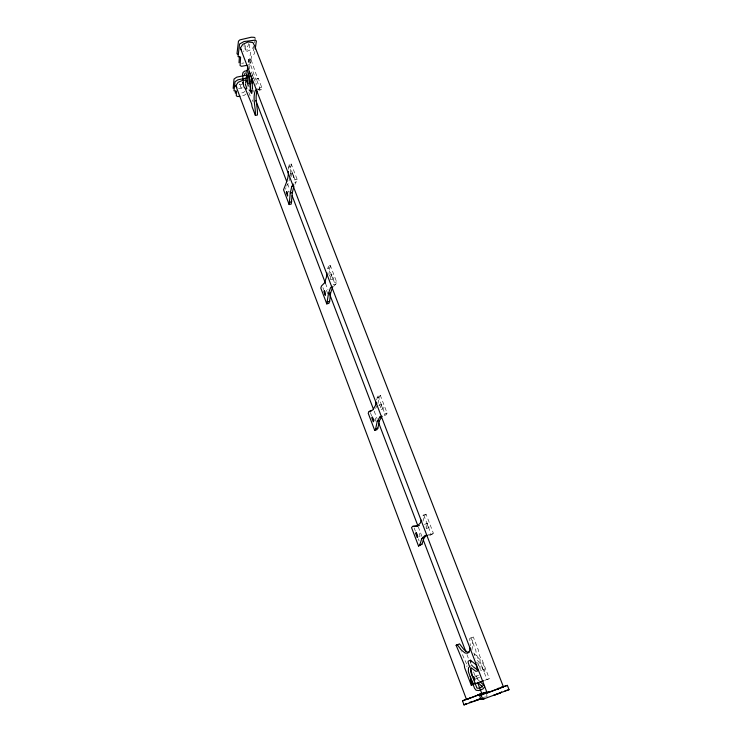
<?xml version="1.0" encoding="UTF-8"?>
<svg xmlns="http://www.w3.org/2000/svg" width="742" height="742" viewBox="0 0 742 742"><rect width="100%" height="100%" fill="white"/><g stroke="black" fill="none" stroke-linecap="round" stroke-linejoin="round"><path stroke-width="0.56" stroke-dasharray="3.71 2.78" d="M288.406 169.287L289.12 164.501L291.254 164.038L297.115 179.267L294.936 184.406M290.289 173.025L291.254 164.038M474.592 655.177L474.704 654.092L474.231 655.381M328.827 274.475L330.348 265.59L328.159 266.137L327.38 268.474L329.559 267.927M249.794 44.251L249.229 48.471L248.264 49.723L245.75 50.178L243.988 46.431L244.378 43.259M242.115 87.584L240.955 87.547L240.297 86.703L240.825 82.529M245.064 49.232L245.602 45.012M248.431 43.555L248.153 45.67L247.179 46.922L244.674 47.386L243.988 46.431M248.282 62.718L248.737 59.369L250.815 58.98L257.418 78.012L257.956 78.847L258.309 78.439L261.75 87.38L261.379 89.726L259.292 90.134L257.826 89.411M249.442 69.034L250.815 58.98M253.996 47.349L253.514 50.799L250.74 52.228L249.062 60.909L247.281 62.3M254.627 42.767L255.109 39.317M254.914 51.281L254.293 54.008L251.816 55.01L250.119 63.664L248.338 65.046M471.875 650.122L472.673 644.826L472.042 637.628L473.322 636.988L478.293 649.89L478.544 652.812L480.538 657.996L482.291 660.278L489.349 678.624L486.975 679.542L479.916 661.178L478.173 658.887L476.178 653.702L475.919 650.78L470.966 637.86L473.322 636.988M259.292 90.134L259.654 87.788L256.213 78.847L258.309 78.439M376.528 399.957L378.012 395.903L380.266 395.254L387.12 413.044L386.025 414.824L383.058 415.974M377.873 403.713L379.208 397.1L380.266 395.254M466.848 666.724L467.043 665.778M285.614 189.34L285.967 187.707M289.853 177.273L288.61 182.773L286.635 186.075M290.706 173.396L290.419 174.648L291.727 178.061L293.86 177.588L293.637 174.008L292.83 172.923L290.706 173.396L291.504 174.472L291.727 178.061M288.415 192.234L288.684 191.056L289.454 192.132M292.83 172.923L292.543 174.175L293.86 177.588M289.12 164.501L294.973 179.74L294.351 182.384L296.494 181.901M422.921 521.274L424.739 515.551L426.056 514.197L433.439 533.387L429.776 535.436L433.439 533.387M329.318 276.135L329.689 275.05L331.869 274.503L333.279 278.167L332.898 279.242L330.719 279.799L329.828 278.51M331.869 274.503L331.498 275.588L332.898 279.242M330.719 279.799L330.58 276.339L329.689 275.05M328.159 266.137L334.438 282.479L333.622 284.752L335.811 284.195L336.636 281.914L330.348 265.59M375.573 408.415L377.131 405.716M378.967 405.688L379.459 404.835L381.703 404.177L382.724 405.744L383.234 408.156L382.733 409.009L380.488 409.667L380.989 408.823L380.479 406.403L379.459 404.835M381.703 404.177L381.202 405.03L382.733 409.009M387.12 413.044L384.857 413.711L383.772 415.492L386.025 414.824M254.45 45.466L251.937 49.176L246.808 51.458L242.977 51.087M252.289 75.044L254.042 79.134M248.737 59.369L255.331 78.411L255.869 79.246L256.213 78.847M426.056 514.197L423.747 514.957L422.448 516.311L424.739 515.551M255.675 85.274L256.444 83.846L255.842 82.974M424.489 524.483L427.411 523.101L429.062 527.395L426.14 528.768L425.008 526.931M427.411 523.101L426.789 523.713L428.431 528.007M426.14 528.768L426.761 528.165L426.242 525.698L425.11 523.861M419.416 536.772L420.009 536.197L419.508 533.823L418.423 532.033M333.436 286.505L335.811 284.195M257.391 90.125L259.171 88.641L261.379 89.726M244.971 91.331L243.265 92.629L240.028 93.251M245.973 94.002L244.266 95.301L241.029 95.922M470.966 637.86L469.695 638.5L470.326 645.698M247.68 86.285L248.375 85.97M486.353 696.692L487.179 696.321L486.409 694.299M247.911 85.664L248.487 85.413M475.501 675.906L476.021 675.684L476.911 677.205L477.282 678.958L476.763 679.18M242.328 84.393L239.935 84.848L239.276 84.004L240.297 86.703M475.381 676.528L478.599 675.303M476.614 678.485L479.61 677.344M484.878 680.284L489.349 678.624M482.04 697.888L487.179 696.321M376.964 397.749L379.208 397.1M334.438 282.479L336.636 281.914M294.973 179.74L297.115 179.267M288.527 167.191L290.66 166.727M259.654 87.788L261.75 87.38M255.869 79.246L257.956 78.847M241.66 63.348L243.905 62.922M428.32 534.667L432.085 534.657M238.544 88.437L241.966 88.688M477.746 664.767L484.174 670.239L482.968 669.646L483.469 669.238L482.717 670.249L481.641 665.639L475.733 658.071M473.665 653.016C478.33 657.829 485.222 663.441 484.878 671.056L482.838 671.983L480.64 670.082M476.837 678.717L479.36 680.943M476.392 662.059L478.377 663.858L480.426 669.377M251.315 71.955L255.702 82.733M248.468 86.22L247.745 85.358M326.415 290.215L327.769 293.786M374.487 419.629L375.461 421.168M378.012 395.903L384.857 413.711M423.747 514.957L431.13 534.166M287.571 183.803L289.213 188.134M325.506 283.379L327.983 289.872M374.172 411.096L377.066 418.673M418.303 526.913L422.012 536.652M466.968 654.63L468.619 658.952M473.572 671.946L476.039 678.438M252.317 99.892L252.976 101.617M466.588 663.942L461.125 651.662M248.82 92.425L251.102 98.426M322.909 287.571L323.707 289.668M370.369 412.589L371.992 416.865M414.166 527.961L415.399 531.207M418.275 538.785L419.1 540.955M375.433 418.034L375.934 420.371"/><path stroke-width="1.11" d="M252.54 89.077L251.974 79.524L250.74 75.693M235.325 93.204L235.362 91.303M288.295 171.393C288.888 178.089 285.707 183.877 283.555 189.804L289.148 204.56L291.216 204.087L292.357 192.595L293.897 186.084L291.782 186.557L290.27 193.068L289.148 204.56M239.017 62.782L239.406 56.42M326.897 272.843L326.424 277.202L324.486 282.925L321.49 285.976L320.804 288.1L326.786 303.886L328.892 303.339L329.643 301.345L330.626 292.895L332.639 287.265M326.786 303.886L328.493 293.452L330.478 287.822L332.054 286.291M245.593 82.826L247.837 66.066M255.239 48.991L256.361 40.986L255.239 40.133L243.979 41.552L239.545 44.028L238.043 56.624L240.593 57.078L240.065 65.546L241.577 66.316L247.207 65.259M246.919 81.889L247.058 80.943L247.754 84.143L247.262 83.484M470.011 647.812L469.547 650.994L467.766 653.192L465.123 653.034L461.292 650.02L457.295 644.715L456.135 645.299L464.307 664.804L464.575 667.587L471.216 685.116L472.097 684.81L470.957 681.777M257.075 91.229C254.525 99.02 257.947 107.2 257.4 115.01L255.378 115.418C255.851 107.247 252.317 98.63 255.322 90.533L257.094 89.04M470.511 668.95L470.743 672.094L476.948 688.112L478.46 688.261L481.679 687.009L482.217 685.766L482.495 686.962L477.755 682.352M376.092 402.155L375.433 405.466L372.855 409.964L369.117 411.541L368.208 413.22L374.701 430.36L376.862 429.711L377.854 428.171L379.403 420.742L381.536 417.236M374.701 430.36L375.675 428.82L377.205 421.4L379.848 417.013L381.815 416.253M244.378 74.46L245.398 72.874M470.613 660.241L470.697 662.986M421.243 520.123L420.343 522.98L417.134 526.254L412.682 526.366L411.541 527.608L418.525 546.029L421.966 544.201L424.072 537.811L426.548 535.446M418.525 546.029L419.731 544.953L421.818 538.562L425.101 535.427L427.911 535.427M251.649 90.524L251.121 91.396L248.292 73.838M471.708 680.868L471.003 682.028L471.773 683.113L472.96 682.621M291.782 186.557L293.322 184.053M240.362 48.035L242.847 44.288L248.041 41.979L252.855 42.47L254.45 45.466L503.382 686.74L502.965 687.046L487.188 693.028L240.362 48.035L241.465 50.011M251.992 92.908L251.668 93.39L251.139 92.769M477.69 682.77L481.818 693.594L466.514 699.521L235.808 85.729L238.154 82.306L243.079 80.127L246.52 80.396M470.196 666.056L468.471 667.865L468.36 671.696L474.509 688.214L476.086 690.255L478.942 690.542L482.894 688.993L484.582 686.971L484.35 685.756L480.195 681.74M249.275 73.272L248.7 73.968M484.174 698.565L481.057 699.465L479.471 695.291L483.608 694.039L481.066 695.059L482.68 699.307L484.526 698.556M467.84 698.556L462.498 700.884L464 704.9L466.44 703.908L464.362 704.483M466.514 699.521L469.946 698.037M472.737 701.598L479.267 699.307L477.7 699.78M501.091 687.361L507.361 685.376L509.031 689.67L482.68 699.307M473.192 676.787L473.711 676.565L474.602 678.086L474.973 679.839L474.453 680.062L473.563 678.54M507.361 685.376L481.066 695.059M481.057 699.465L482.346 698.908M479.471 695.291L488.496 691.748M493.69 695.273L496.574 694.15M487.707 692.685L489.683 691.896M497.307 689.244L498.912 688.567L497.307 689.068M478.219 694.772L480.055 694.067M497.604 688.622L498.791 688.168M469.334 702.507L472.097 701.431M481.465 698.621L464 704.9M471.216 685.116L473.628 684.226M479.128 698.992L479.731 698.76M456.135 645.299L459.567 643.88L463.574 649.167L467.432 652.181L469.194 652.274M477.894 694.994L481.818 693.594M501.24 687.509L503.382 686.74M475.474 700.531L476.921 700.012M474.398 683.994L483.83 680.655M501.175 692.082L501.675 691.906M419.731 544.953L421.966 544.201M421.818 538.562L424.072 537.811M412.682 526.366L419.378 525.512M481.549 693.575L485.639 692.277L462.498 700.884M504.829 690.95L509.031 689.67M498.151 693.594L500.572 692.861L494.153 695.217M375.675 428.82L377.854 428.171M379.848 417.013L382.074 416.355M377.205 421.4L379.403 420.742M369.117 411.541L371.288 410.901M327.528 301.892L329.643 301.345M328.493 293.452L330.626 292.895M289.714 202.232L291.792 201.759M290.27 193.068L292.357 192.595M247.299 70.629L244.656 71.149L243.061 72.428L242.56 74.283L243.682 86.118L244.461 87.769M239.944 96.135L237.783 96.571L236.327 95.885L236.42 91.127L233.98 90.765L235.056 81.759L237.774 79.867L246.27 78.105M246.242 75.192L236.744 77.149L234.027 79.032L233.164 88.372M248.088 72.197L249.173 72.141L250.573 74.682M237.746 54.231L236.986 53.832L238.46 41.209L239.87 39.892L251.306 37.211L254.144 37.323L255.267 38.176M475.168 683.15L475.641 683.484M473.34 684.365L472.125 682.427M473.285 666.798L478.2 670.462M470.975 667.67L475.872 671.343L477.95 670.851L476.039 664.739L470.382 660.213L468.304 661.113L468.044 662.031L469.232 665.815M251.408 92.546L249.108 89.949M471.532 664.943L472.468 666.186M246.177 88.947C247.976 89.263 245.24 85.395 245.444 83.948M235.808 85.729L236.874 87.482M250.314 84.458L249.089 74.961M255.814 100.467L286.746 181.642M292.107 195.712L325.506 283.379M329.633 294.203L373.347 408.935M378.717 423.005L417.894 525.828M423.255 539.898L465.735 651.383M244.925 87.816L251.612 103.75L252.085 106.737L255.378 115.418M470.243 676.602L470.771 678.077M470.567 680.776L470.808 678.958L472.097 681.573M470.743 668.162L472.292 675.934M247.309 75.174L248.18 84.208M249.794 79.209L249.924 81.509M250.184 86.109L250.379 89.55M251.853 78.819L252.104 83.41M252.892 90.144L252.911 91.925M243.042 82.538L243.367 84.338L243.042 82.538M286.616 191.519L286.347 192.697L287.618 196.036L287.386 192.595L286.616 191.519M324.291 290.753L323.948 291.773L325.293 295.344L325.154 292.033L324.291 290.753M372.28 417.143L371.816 417.941L373.291 421.818L373.755 421.02L373.254 418.683L372.28 417.143M416.188 532.775L415.613 533.35L417.19 537.514L417.774 536.948L417.273 534.574L416.188 532.775"/></g></svg>
